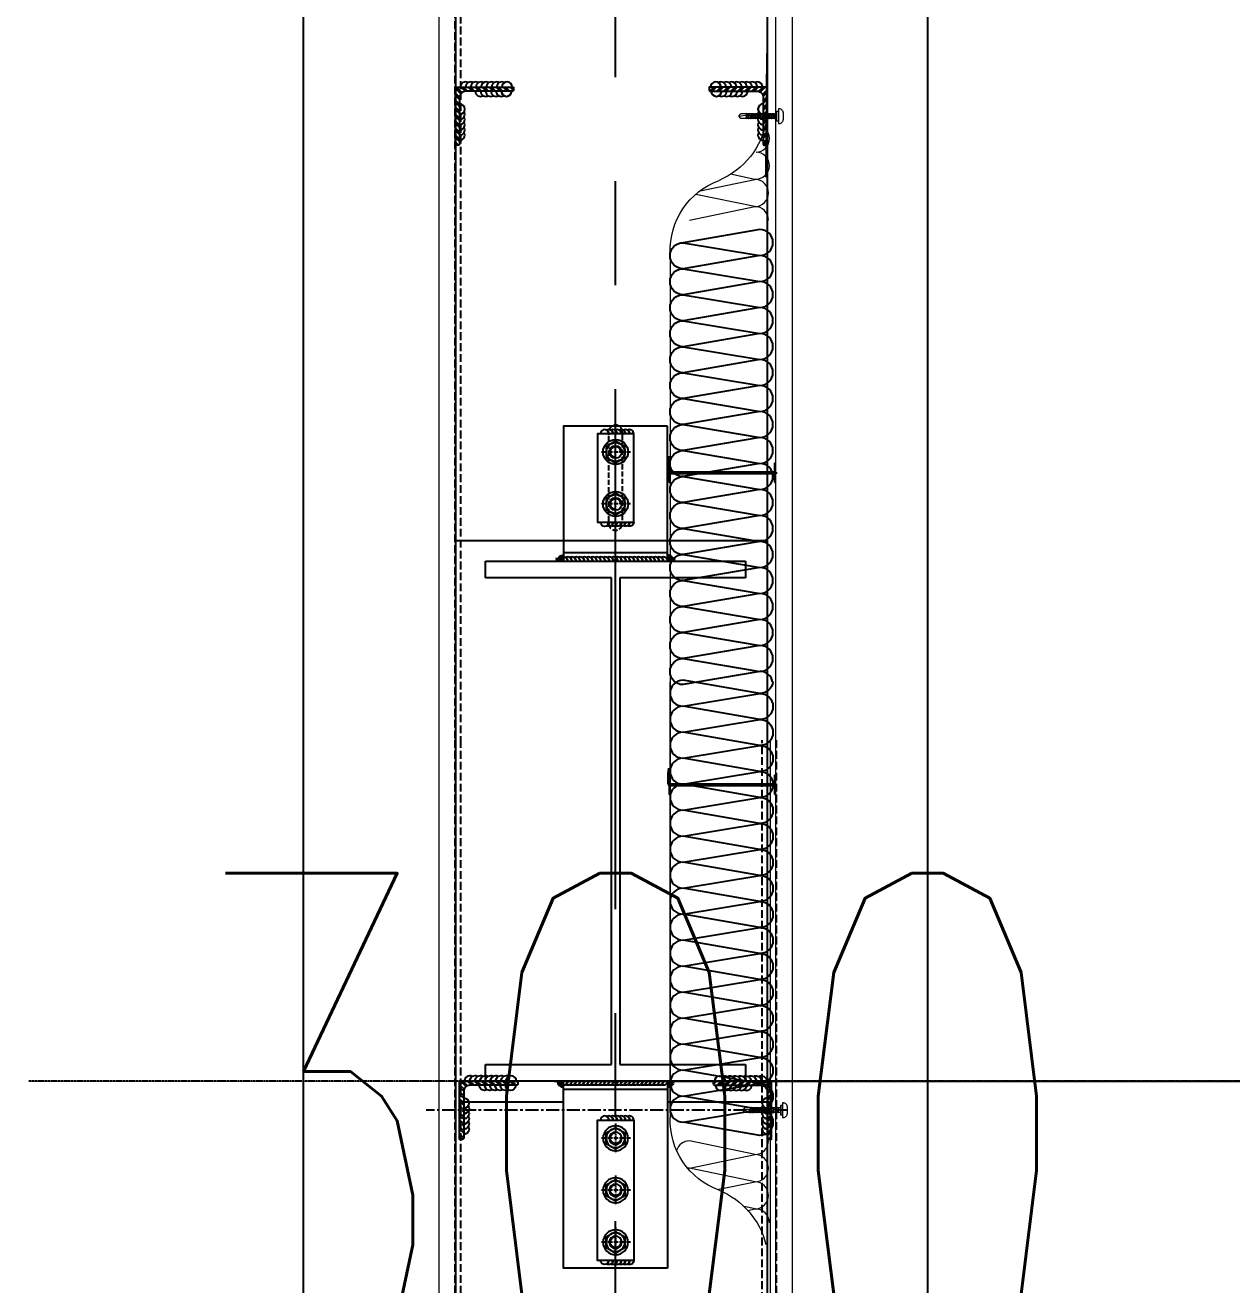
# Model space of a CAD drawing. Extents: x 220580 to 2027826, y -309201 to 71987.
# Drawn here: x 290253 to 291414, y -189243 to -188032 of the extents above; entities that cross this region are included whole.
import ezdxf
from ezdxf.xclip import XClip

# ---------------------------------------------------------------- set-up
doc = ezdxf.new("R2010")
doc.units = 0
for name, pattern in [('CENTER', [2, 1.25, -0.25, 0.25, -0.25]), ('DOTE', [2.42, 2, -0.2, 0.02, -0.2]), ('ZN-CENTER', [2, 1.25, -0.25, 0.25, -0.25]), ('ZN-DASH', [0.35, 0.25, -0.1])]:
    doc.linetypes.add(name, pattern=pattern)
for name, color, linetype in [('!ZN1-填充-8', 8, 'Continuous'), ('!ZN3-玻璃幕墙-4', 4, 'Continuous'), ('!ZN3-铝板幕墙-3', 3, 'Continuous'), ('!ZN4-焊缝-8', 8, 'Continuous'), ('!ZN4-辅助材料-1', 1, 'Continuous'), ('!ZN4-配件-11', 11, 'Continuous'), ('!ZN5-钢材投影-40', 40, 'Continuous'), ('!ZN5-钢材断面-2', 2, 'Continuous'), ('!ZN6-虚线-8', 8, 'ZN-DASH'), ('1 轴线 辅助线', 1, 'CENTER'), ('20剖面图$0$建-柱-钢', 9, 'Continuous'), ('A-AXIS-DOTE', 14, 'DOTE'), ('A-LIN-V', 9, 'Continuous'), ('COLUMN', 4, 'Continuous'), ('DIM', 173, 'Continuous'), ('DIM_ELEV', 3, 'Continuous'), ('Fill', 8, 'Continuous'), ('ZX', 240, 'CENTER'), ('焊缝', 8, 'Continuous')]:
    doc.layers.add(name, color=color, linetype=linetype)
doc.layers.add('0_INSULATION', color=252, linetype='Continuous', lineweight=9, transparency=0.2)
for name, color, linetype, lineweight in [('0_SCREW RIVET', 4, 'Continuous', 15), ('welding', 1, 'Continuous', 18), ('彩钢板', 6, 'Continuous', 15)]:
    doc.layers.add(name, color=color, linetype=linetype, lineweight=lineweight)
doc.styles.add('DHTEXT-1', font='ROMANS.shx', dxfattribs={"width": 0.7, "bigfont": 'CHINESE.shx'})
doc.dimstyles.new('ZN3', dxfattribs={"dimscale": 3, "dimtxt": 2.5, "dimasz": 1.5, "dimexe": 1, "dimexo": 2, "dimgap": 0.9, "dimtad": 1, "dimdec": 0, "dimdsep": 46, "dimtxsty": 'DHTEXT-1', "dimblk": 'ARCHTICK', "dimcen": 2.5, "dimclrd": 173, "dimclre": 173, "dimclrt": 7, "dimazin": 2, "dimtfac": 1, "dimtix": 1, "dimtmove": 2, "dimatfit": 3, "dimfxl": 0, "dimarcsym": 0})

# ---------------------------------------------------------------- blocks, each defined once
blk = doc.blocks.new('G$C845E5159')
at = {"layer": 'COLUMN'}
blk.add_lwpolyline([(300, 700), (300, -11000), (-300, -11000), (-300, 700), (300, 700)], dxfattribs=at)
blk = doc.blocks.new('2342432')
at = {"layer": '0_INSULATION'}
for p, q in [((-1752483.5, 571394), (-1752476.2, 571392.5)), ((-1752476.2, 571392.5), (-1752487.1, 571390.2)), ((-1752512.6, 571373.8), (-1752476.2, 571366.3)), ((-1752476.2, 571366.3), (-1752539.3, 571353.2)), ((-1752539.3, 571353.2), (-1752476.2, 571340.1)), ((-1752476.2, 571340.1), (-1752539.3, 571326.9)), ((-1752557.8, 570885.5), (-1752557.8, 571304.5)), ((-1752557.8, 571298.9), (-1752557.8, 570885.5)), ((-1752557.8, 570473.3), (-1752557.8, 570885.5)), ((-1752539.4, 570441.6), (-1752476.3, 570428.5)), ((-1752476.3, 570428.5), (-1752533.3, 570416.7)), ((-1752529.1, 570413.2), (-1752476.3, 570402.3)), ((-1752476.3, 570402.3), (-1752499.8, 570397.4))]:
    blk.add_line(p, q, dxfattribs=at)
for centre, radius, start, end in [((-1752539.4, 571444.7), 75.8, 292.1666, 346.2521), ((-1752485.9, 571307), 72, 110.2875, 181.9554), ((-1752485.9, 570470.8), 72, 178.0446, 249.7125), ((-1752541, 570332.4), 77, 9.828, 66.9693)]:
    blk.add_arc(centre, radius, start, end, dxfattribs=at)
at = {"layer": '0_INSULATION', "extrusion": (0, 0, -1)}
for centre, major_axis, ratio, start_param, end_param in [((-1752475.5, 571405.9), (-8.4, -10.7), 0.960759, 4.08278, 5.653576), ((-1752476.2, 571379.4), (0, 13.1), 0.988253, 0, 1.570796), ((-1752476.2, 571379.4), (0, 13.1), 0.988253, 1.570796, 3.141593), ((-1752476.2, 571353.2), (0, 13.1), 0.988253, 0, 1.570796), ((-1752539.3, 571340.1), (0, 13.1), 0.988253, 6.139662, 6.283185), ((-1752539.3, 571366.3), (0, 13.1), 0.988253, 3.141593, 3.269368), ((-1752476.2, 571353.2), (0, 13.1), 0.988253, 1.570796, 3.141593), ((-1752539.3, 571340.1), (0, 13.1), 0.988253, 3.141593, 4.407145), ((-1752476.2, 571327), (0, 13.1), 0.988253, 0, 1.570796), ((-1752476.3, 570441.6), (0, 13.1), 0.988253, 1.570796, 3.141593), ((-1752476.3, 570415.4), (0, 13.1), 0.988253, 0, 1.570796), ((-1752476.3, 570415.4), (0, 13.1), 0.988253, 1.570796, 3.141593), ((-1752475.5, 570388.9), (-8.4, 10.6), 0.960747, 0.629655, 2.200451), ((-1752475.3, 570389.2), (0, 13.1), 0.988253, 1.570796, 3.141593), ((-1752475.3, 570363), (0, 13.1), 0.988253, 0, 1.570796), ((-1752475.3, 570363), (0, 13.1), 0.988253, 1.570796, 2.416555)]:
    blk.add_ellipse(centre, major_axis=major_axis, ratio=ratio, start_param=start_param, end_param=end_param, dxfattribs=at)
at = {"layer": 'Fill'}
for points in [[(-1752459.1, 570885.5, 0.385563), (-1752471.5, 570896.7), (-1752545.5, 570884, -1), (-1752545.5, 570909), (-1752471.5, 570896.7, 1), (-1752471.5, 570921.7), (-1752545.5, 570909, -1), (-1752545.5, 570934), (-1752471.5, 570921.7, 1), (-1752471.5, 570946.7), (-1752545.5, 570934, -1), (-1752545.5, 570959), (-1752471.5, 570946.7, 1), (-1752471.5, 570971.7), (-1752545.5, 570959, -1), (-1752545.5, 570984), (-1752471.5, 570971.7, 1), (-1752471.5, 570996.7), (-1752545.5, 570984, -1), (-1752545.5, 571009), (-1752471.5, 570996.7, 1), (-1752471.5, 571021.7), (-1752545.5, 571009, -1), (-1752545.5, 571034), (-1752471.5, 571021.7, 1), (-1752471.5, 571046.7), (-1752545.5, 571034, -1), (-1752545.5, 571059), (-1752471.5, 571046.7, 1), (-1752471.5, 571071.7), (-1752545.5, 571059, -1), (-1752545.5, 571084), (-1752471.5, 571071.7, 1), (-1752471.5, 571096.7), (-1752545.5, 571084, -1), (-1752545.5, 571109), (-1752471.5, 571096.7, 1), (-1752471.5, 571121.7), (-1752545.5, 571109, -1), (-1752545.5, 571134), (-1752471.5, 571121.7, 1), (-1752471.5, 571146.7), (-1752545.5, 571134, -1), (-1752545.5, 571159), (-1752471.5, 571146.7, 1), (-1752471.5, 571171.7), (-1752545.5, 571159, -1), (-1752545.5, 571184), (-1752471.5, 571171.7, 1), (-1752471.5, 571196.7), (-1752545.5, 571184, -1), (-1752545.5, 571209), (-1752471.5, 571196.7, 1), (-1752471.5, 571221.7), (-1752545.5, 571209, -1), (-1752545.5, 571234), (-1752471.5, 571221.7, 1), (-1752471.5, 571246.7), (-1752545.5, 571234, -1), (-1752545.5, 571259), (-1752471.5, 571246.7, 1), (-1752471.5, 571271.7), (-1752545.5, 571259, -1), (-1752545.5, 571284), (-1752471.5, 571271.7, 1), (-1752471.5, 571296.7), (-1752545.5, 571284, -1), (-1752545.5, 571309), (-1752471.5, 571296.7, 1), (-1752471.5, 571321.7), (-1752545.5, 571309)], [(-1752459.3, 570885.5, -0.355547), (-1752471.5, 570875.5), (-1752545.5, 570888.2, 1), (-1752545.5, 570863.2), (-1752471.5, 570875.5, -1), (-1752471.5, 570850.5), (-1752545.5, 570863.2, 1), (-1752545.5, 570838.2), (-1752471.5, 570850.5, -1), (-1752471.5, 570825.5), (-1752545.5, 570838.2, 1), (-1752545.5, 570813.2), (-1752471.5, 570825.5, -1), (-1752471.5, 570800.5), (-1752545.5, 570813.2, 1), (-1752545.5, 570788.2), (-1752471.5, 570800.5, -1), (-1752471.5, 570775.5), (-1752545.5, 570788.2, 1), (-1752545.5, 570763.2), (-1752471.5, 570775.5, -1), (-1752471.5, 570750.5), (-1752545.5, 570763.2, 1), (-1752545.5, 570738.2), (-1752471.5, 570750.5, -1), (-1752471.5, 570725.5), (-1752545.5, 570738.2, 1), (-1752545.5, 570713.2), (-1752471.5, 570725.5, -1), (-1752471.5, 570700.5), (-1752545.5, 570713.2, 1), (-1752545.5, 570688.2), (-1752471.5, 570700.5, -1), (-1752471.5, 570675.5), (-1752545.5, 570688.2, 1), (-1752545.5, 570663.2), (-1752471.5, 570675.5, -1), (-1752471.5, 570650.5), (-1752545.5, 570663.2, 1), (-1752545.5, 570638.2), (-1752471.5, 570650.5, -1), (-1752471.5, 570625.5), (-1752545.5, 570638.2, 1), (-1752545.5, 570613.2), (-1752471.5, 570625.5, -1), (-1752471.5, 570600.5), (-1752545.5, 570613.2, 1), (-1752545.5, 570588.2), (-1752471.5, 570600.5, -1), (-1752471.5, 570575.5), (-1752545.5, 570588.2, 1), (-1752545.5, 570563.2), (-1752471.5, 570575.5, -1), (-1752471.5, 570550.5), (-1752545.5, 570563.2, 1), (-1752545.5, 570538.2), (-1752471.5, 570550.5, -1), (-1752471.5, 570525.5), (-1752545.5, 570538.2, 1), (-1752545.5, 570513.2), (-1752471.5, 570525.5, -1), (-1752471.5, 570500.5), (-1752545.5, 570513.2, 1), (-1752545.5, 570488.2), (-1752471.5, 570500.5, -1), (-1752471.5, 570475.5), (-1752545.5, 570488.2, 1), (-1752545.5, 570463.2), (-1752471.5, 570475.5, -1), (-1752471.5, 570450.5), (-1752545.5, 570463.2)]]:
    blk.add_lwpolyline(points, format="xyb", dxfattribs=at)
blk = doc.blocks.new('ZN-角钢56X56X4')
at = {"layer": '!ZN1-填充-8'}
h = blk.add_hatch(dxfattribs=at)
h.set_pattern_fill('ANSI32', color=256, scale=0.5, style=0)
edge = h.paths.add_edge_path()
edge.add_line((0, 0), (0, 56))
edge.add_line((0, 56), (2.7, 56))
edge.add_arc((2.7, 54.7), 1.33, 360, 450, ccw=False)
edge.add_line((4, 54.7), (4, 10))
edge.add_arc((10, 10), 6, 180, 270)
edge.add_line((10, 4), (54.7, 4))
edge.add_arc((54.7, 2.7), 1.33, 360, 450, ccw=False)
edge.add_line((56, 2.7), (56, 0))
edge.add_line((56, 0), (0, 0))
at = {"layer": '!ZN5-钢材断面-2'}
blk.add_lwpolyline([(0, 0), (0, 56), (2.7, 56, -0.414214), (4, 54.7), (4, 10, 0.414214), (10, 4), (54.7, 4, -0.414214), (56, 2.7), (56, 0), (0, 0)], format="xyb", dxfattribs=at)
blk = doc.blocks.new('_ArchTick')
at = {"color": 0, "linetype": 'ByBlock', "const_width": 0.4}
blk.add_lwpolyline([(-0.5, -0.5), (0.5, 0.5)], dxfattribs=at)
blk = doc.blocks.new('*D1254')
at = {"layer": 'Defpoints', "color": 0, "ltscale": 30, "transparency": 16777216}
for p in [(290971.2, -189527.3), (290671.2, -190547.1), (290971.2, -190547.1)]:
    blk.add_point(p, dxfattribs=at)
at = {"layer": 'DIM', "color": 173, "linetype": 'ByBlock', "lineweight": -2, "ltscale": 30, "transparency": 16777216}
for p, q in [((290671.2, -190147.1), (290671.2, -189327.3)), ((290971.2, -190147.1), (290971.2, -189327.3)), ((290671.2, -189527.3), (290371.2, -189527.3)), ((290671.2, -189527.3), (290971.2, -189527.3)), ((290971.2, -189527.3), (291271.2, -189527.3))]:
    blk.add_line(p, q, dxfattribs=at)
at = {"layer": 'DIM', "color": 173, "lineweight": -2, "ltscale": 30, "transparency": 16777216, "xscale": 300, "yscale": 300, "zscale": 300}
blk.add_blockref('_ArchTick', (290671.2, -189527.3), dxfattribs=at)
at = {"layer": 'DIM', "color": 173, "lineweight": -2, "ltscale": 30, "transparency": 16777216, "xscale": 300, "yscale": 300, "zscale": 300, "rotation": 180}
blk.add_blockref('_ArchTick', (290971.2, -189527.3), dxfattribs=at)
at = {"layer": 'DIM', "color": 7, "ltscale": 30, "transparency": 16777216, "insert": (290821.2, -189097.3), "char_height": 500, "attachment_point": 5, "style": 'DHTEXT-1'}
blk.add_mtext('300', dxfattribs=at)
blk = doc.blocks.new('*U1364')
at = {"linetype": 'ByBlock', "ltscale": 15}
for points in [[(-0.5, 102), (-9, 102), (-9, 101.4), (-0.6, 101.4)], [(0.6, 101.4), (9, 101.4), (9, 102), (1.2, 102)]]:
    blk.add_lwpolyline(points, dxfattribs=at)
blk.add_lwpolyline([(0.6, 0.6), (0.6, 101.4, -0.414214), (1.2, 102), (10.9, 102), (14.3, 102.6), (10.9, 103.2), (1.2, 103.2, 0.414214), (-0.6, 101.4), (-0.6, 0.6)], format="xyb", dxfattribs=at)
at = {"color": 0, "linetype": 'ZN-CENTER', "ltscale": 6}
blk.add_lwpolyline([(16.1, 102.6), (1.2, 102.6, 0.414214), (0, 101.4), (0, -1.8)], format="xyb", dxfattribs=at)
at = {"linetype": 'ByBlock', "ltscale": 15}
blk.add_lwpolyline([(-9, 0.6), (-9, 0), (9, 0), (9, 0.6)], close=True, dxfattribs=at)
blk = doc.blocks.new('*U1365')
at = {"linetype": 'ByBlock', "ltscale": 15}
for points in [[(-0.5, 102), (-9, 102), (-9, 101.4), (-0.6, 101.4)], [(0.6, 101.4), (9, 101.4), (9, 102), (1.2, 102)]]:
    blk.add_lwpolyline(points, dxfattribs=at)
blk.add_lwpolyline([(0.6, 0.6), (0.6, 101.4, -0.414214), (1.2, 102), (10.9, 102), (14.3, 102.6), (10.9, 103.2), (1.2, 103.2, 0.414214), (-0.6, 101.4), (-0.6, 0.6)], format="xyb", dxfattribs=at)
at = {"color": 0, "linetype": 'ZN-CENTER', "ltscale": 6}
blk.add_lwpolyline([(16.1, 102.6), (1.2, 102.6, 0.414214), (0, 101.4), (0, -1.8)], format="xyb", dxfattribs=at)
at = {"linetype": 'ByBlock', "ltscale": 15}
blk.add_lwpolyline([(-9, 0.6), (-9, 0), (9, 0), (9, 0.6)], close=True, dxfattribs=at)
blk = doc.blocks.new('20250922142445')
at = {"layer": '20剖面图$0$建-柱-钢', "color": 6}
for p, q in [((-125, 484), (-125, 500)), ((-125, 500), (125, 500)), ((125, 500), (125, 484)), ((-4, 484), (-125, 484)), ((-4, 16), (-4, 484)), ((125, 484), (4, 484)), ((4, 484), (4, 16)), ((-125, 0), (-125, 16)), ((-125, 16), (-4, 16)), ((4, 16), (125, 16)), ((125, 16), (125, 0)), ((125, 0), (-125, 0))]:
    blk.add_line(p, q, dxfattribs=at)
blk = doc.blocks.new('*U236')
at = {"layer": '!ZN5-钢材断面-2', "extrusion": (0, 0, -1), "zscale": -1, "rotation": 90}
blk.add_blockref('ZN-角钢56X56X4', (0, 0), dxfattribs=at)
blk = doc.blocks.new('$紧固件$00000145')
at = {"layer": '0_SCREW RIVET'}
for p, q in [((-1.7, 9.4), (-1.7, 7.2)), ((-1.7, 6.7), (-1.7, 5)), ((-1.7, 4.5), (-1.7, 2.8)), ((-1.7, 2.3), (-1.7, 0.6)), ((-1.7, 0.1), (-1.7, -1.6)), ((2.8, 9.4), (2.8, 7.6)), ((2.8, 7.1), (2.8, 5.4)), ((2.8, 4.9), (2.8, 3.2)), ((2.8, 2.7), (2.8, 1)), ((2.8, 0.5), (2.8, -1.2)), ((-1.7, -2.1), (-1.7, -3.8)), ((-1.7, -4.3), (-1.7, -6)), ((-1.7, -6.5), (-1.7, -8.2)), ((-1.7, -8.7), (-1.7, -10.5)), ((-1.7, -11), (-1.7, -12.7)), ((2.8, -1.7), (2.8, -3.4)), ((2.8, -3.9), (2.8, -5.6)), ((2.8, -6.1), (2.8, -7.8)), ((2.8, -8.3), (2.8, -10.1)), ((2.8, -10.6), (2.8, -12.3)), ((-1.7, -13.2), (-1.7, -14.9)), ((-1.7, -15.4), (-1.7, -17.1)), ((-1.7, -17.6), (-1.7, -19.3)), ((-1.7, -19.8), (-1.7, -24.8)), ((2.8, -12.8), (2.8, -14.5)), ((2.8, -15), (2.8, -16.7)), ((2.8, -17.2), (2.8, -18.9)), ((2.8, -19.4), (2.8, -24.8)), ((-1.7, -24.8), (0.5, -26.6)), ((0.5, -26.6), (2.8, -24.8))]:
    blk.add_line(p, q, dxfattribs=at)
blk.add_lwpolyline([(-6.5, 12.1, -0.414214), (-2.5, 16.1), (3.5, 16.1, -0.414214), (7.5, 12.1), (7.5, 12.2), (7.5, 11.4), (-6.5, 11.4), (-6.5, 12.2)], format="xyb", close=True, dxfattribs=at)
for points in [[(-4, 11.4), (5, 11.4), (5, 9.4), (-4, 9.4)], [(-1.7, 6.7), (2.8, 7.1), (3.3, 7.4), (2.8, 7.6), (-1.7, 7.2), (-2.2, 6.9)], [(-1.7, 4.5), (2.8, 4.9), (3.3, 5.2), (2.8, 5.4), (-1.7, 5), (-2.2, 4.7)], [(-1.7, 2.3), (2.8, 2.7), (3.3, 3), (2.8, 3.2), (-1.7, 2.8), (-2.2, 2.5)], [(-1.7, 0.1), (2.8, 0.5), (3.3, 0.8), (2.8, 1), (-1.7, 0.6), (-2.2, 0.3)], [(-1.7, -2.1), (2.8, -1.7), (3.3, -1.4), (2.8, -1.2), (-1.7, -1.6), (-2.2, -1.9)], [(-1.7, -4.3), (2.8, -3.9), (3.3, -3.6), (2.8, -3.4), (-1.7, -3.8), (-2.2, -4.1)], [(-1.7, -6.5), (2.8, -6.1), (3.3, -5.8), (2.8, -5.6), (-1.7, -6), (-2.2, -6.3)], [(-1.7, -8.7), (2.8, -8.3), (3.3, -8.1), (2.8, -7.8), (-1.7, -8.2), (-2.2, -8.5)], [(-1.7, -11), (2.8, -10.6), (3.3, -10.3), (2.8, -10.1), (-1.7, -10.5), (-2.2, -10.7)], [(-1.7, -13.2), (2.8, -12.8), (3.3, -12.5), (2.8, -12.3), (-1.7, -12.7), (-2.2, -13)], [(-1.7, -15.4), (2.8, -15), (3.3, -14.7), (2.8, -14.5), (-1.7, -14.9), (-2.2, -15.2)], [(-1.7, -17.6), (2.8, -17.2), (3.3, -16.9), (2.8, -16.7), (-1.7, -17.1), (-2.2, -17.4)]]:
    blk.add_lwpolyline(points, close=True, dxfattribs=at)
for points in [[(1.7, -19), (-1.7, -19.3), (-2.2, -19.6), (-1.7, -19.8), (1.6, -19.5)], [(0.5, -26.6), (1.9, -18), (2.5, -19.4), (2.5, -19.4), (2.8, -19.9)], [(2.3, -18.9), (2.8, -18.9), (3.3, -19.1), (2.8, -19.4), (2.5, -19.4)]]:
    blk.add_lwpolyline(points, dxfattribs=at)
blk = doc.blocks.new('20180403.16475379')
at = {"layer": '!ZN1-填充-8', "ltscale": 2}
blk.add_hatch(color=8, dxfattribs=at).paths.add_polyline_path([(0, -6), (0, 0), (6, 0, -0.414214)])
blk.add_lwpolyline([(0, 0), (0, -6, 0.414214), (6, 0)], format="xyb", dxfattribs=at)
blk = doc.blocks.new('*U1363')
at = {"color": 0, "linetype": 'CENTER', "ltscale": 3}
for p, q in [((0, 14.3), (0, -14.3)), ((-14.3, 0), (14.3, 0))]:
    blk.add_line(p, q, dxfattribs=at)
at = {"linetype": 'ByBlock', "ltscale": 10}
blk.add_lwpolyline([(9, 5.2), (0, 10.4), (-9, 5.2), (-9, -5.2), (0, -10.4), (9, -5.2)], close=True, dxfattribs=at)
for radius in [12, 9, 6]:
    blk.add_circle((0, 0), radius, dxfattribs=at)
blk.add_arc((0, 0), 5.19, 180, 90, dxfattribs=at)
blk = doc.blocks.new('*U1215')
at = {"color": 0, "linetype": 'CENTER', "ltscale": 3}
for p, q in [((0, 14.3), (0, -14.3)), ((-14.3, 0), (14.3, 0))]:
    blk.add_line(p, q, dxfattribs=at)
at = {"linetype": 'ByBlock', "ltscale": 10}
blk.add_lwpolyline([(9, 5.2), (0, 10.4), (-9, 5.2), (-9, -5.2), (0, -10.4), (9, -5.2)], close=True, dxfattribs=at)
for radius in [12, 9, 6]:
    blk.add_circle((0, 0), radius, dxfattribs=at)
blk.add_arc((0, 0), 5.19, 180, 90, dxfattribs=at)

msp = doc.modelspace()

# ---------------------------------------------------------------- linework, layer by layer
at = {"layer": '!ZN4-焊缝-8', "color": 8, "ltscale": 20}
for points in [[(290725.9, -189047.1, 1), (290715.9, -189047.1, -0.267949), (290718.4, -189042.7, 0.57735), (290710.9, -189047.1, -0.267949), (290713.4, -189042.7, 0.57735), (290705.9, -189047.1, -0.267949), (290708.4, -189042.7, 0.57735), (290700.9, -189047.1, -0.267949), (290703.4, -189042.7, 0.57735), (290695.9, -189047.1, -0.267949), (290698.4, -189042.7, 0.57735), (290690.9, -189047.1, -0.267949), (290693.4, -189042.7, 0.57735), (290685.9, -189047.1, -0.267949), (290688.4, -189042.7, 0.57735), (290680.9, -189047.1, -0.267949), (290683.4, -189042.7, 0.57735), (290675.9, -189047.1)], [(290916.6, -189047.1, -1), (290926.6, -189047.1, 0.267949), (290924.1, -189042.7, -0.57735), (290931.6, -189047.1, 0.267949), (290929.1, -189042.7, -0.57735), (290936.6, -189047.1, 0.267949), (290934.1, -189042.7, -0.57735), (290941.6, -189047.1, 0.267949), (290939.1, -189042.7, -0.57735), (290946.6, -189047.1, 0.267949), (290944.1, -189042.7, -0.57735), (290951.6, -189047.1, 0.267949), (290949.1, -189042.7, -0.57735), (290956.6, -189047.1, 0.267949), (290954.1, -189042.7, -0.57735), (290961.6, -189047.1, 0.267949), (290959.1, -189042.7, -0.57735), (290966.6, -189047.1)], [(290725.3, -189051.1, -1), (290715.3, -189051.1, 0.267949), (290717.8, -189055.4, -0.57735), (290710.3, -189051.1, 0.267949), (290712.8, -189055.4, -0.57735), (290705.3, -189051.1, 0.267949), (290707.8, -189055.4, -0.57735), (290700.3, -189051.1, 0.267949), (290702.8, -189055.4, -0.57735), (290695.3, -189051.1, 0.267949), (290697.8, -189055.4, -0.57735), (290690.3, -189051.1)], [(290917.2, -189051.1, 1), (290927.2, -189051.1, -0.267949), (290924.7, -189055.4, 0.57735), (290932.2, -189051.1, -0.267949), (290929.7, -189055.4, 0.57735), (290937.2, -189051.1, -0.267949), (290934.7, -189055.4, 0.57735), (290942.2, -189051.1, -0.267949), (290939.7, -189055.4, 0.57735), (290947.2, -189051.1, -0.267949), (290944.7, -189055.4, 0.57735), (290952.2, -189051.1)], [(290675.2, -189063.3, -1), (290675.2, -189073.3, 0.267949), (290679.6, -189070.8, -0.57735), (290675.2, -189078.3, 0.267949), (290679.6, -189075.8, -0.57735), (290675.2, -189083.3, 0.267949), (290679.6, -189080.8, -0.57735), (290675.2, -189088.3, 0.267949), (290679.6, -189085.8, -0.57735), (290675.2, -189093.3, 0.267949), (290679.6, -189090.8, -0.57735), (290675.2, -189098.3)], [(290967.2, -189063.3, 1), (290967.2, -189073.3, -0.267949), (290962.9, -189070.8, 0.57735), (290967.2, -189078.3, -0.267949), (290962.9, -189075.8, 0.57735), (290967.2, -189083.3, -0.267949), (290962.9, -189080.8, 0.57735), (290967.2, -189088.3, -0.267949), (290962.9, -189085.8, 0.57735), (290967.2, -189093.3, -0.267949), (290962.9, -189090.8, 0.57735), (290967.2, -189098.3)]]:
    msp.add_lwpolyline(points, format="xyb", dxfattribs=at)
for centre, start, end in [((290676.9, -188091.1), 60, 180), ((290681.9, -188091.1), 60, 180), ((290681.9, -188091.1), 120, 180), ((290686.9, -188091.1), 60, 180), ((290686.9, -188091.1), 120, 180), ((290691.9, -188091.1), 60, 180), ((290691.9, -188091.1), 120, 180), ((290696.9, -188091.1), 60, 180), ((290696.9, -188091.1), 120, 180), ((290701.9, -188091.1), 60, 180), ((290701.9, -188091.1), 120, 180), ((290706.9, -188091.1), 60, 180), ((290706.9, -188091.1), 120, 180), ((290711.9, -188091.1), 60, 180), ((290711.9, -188091.1), 120, 180), ((290716.9, -188091.1), 0, 180), ((290716.9, -188091.1), 120, 180), ((290917.6, -188091.1), 0, 180), ((290922.6, -188091.1), 0, 120), ((290917.6, -188091.1), 0, 60), ((290927.6, -188091.1), 0, 120), ((290922.6, -188091.1), 0, 60), ((290932.6, -188091.1), 0, 120), ((290927.6, -188091.1), 0, 60), ((290937.6, -188091.1), 0, 120), ((290932.6, -188091.1), 0, 60), ((290942.6, -188091.1), 0, 120), ((290937.6, -188091.1), 0, 60), ((290947.6, -188091.1), 0, 120), ((290942.6, -188091.1), 0, 60), ((290952.6, -188091.1), 0, 120), ((290947.6, -188091.1), 0, 60), ((290957.6, -188091.1), 0, 120), ((290952.6, -188091.1), 0, 60), ((290691.3, -188095.1), 180, 300), ((290696.3, -188095.1), 180, 300), ((290696.3, -188095.1), 180, 240), ((290701.3, -188095.1), 180, 300), ((290701.3, -188095.1), 180, 240), ((290706.3, -188095.1), 180, 300), ((290706.3, -188095.1), 180, 240), ((290711.3, -188095.1), 180, 300), ((290711.3, -188095.1), 180, 240), ((290716.3, -188095.1), 180, 0), ((290716.3, -188095.1), 180, 240), ((290918.2, -188095.1), 180, 0), ((290918.2, -188095.1), 300, 0), ((290923.2, -188095.1), 240, 0), ((290923.2, -188095.1), 300, 0), ((290928.2, -188095.1), 240, 0), ((290928.2, -188095.1), 300, 0), ((290933.2, -188095.1), 240, 0), ((290933.2, -188095.1), 300, 0), ((290938.2, -188095.1), 240, 0), ((290938.2, -188095.1), 300, 0), ((290943.2, -188095.1), 240, 0), ((290671.2, -188112.3), 270, 90), ((290671.2, -188112.3), 270, 330), ((290671.2, -188117.3), 270, 30), ((290963.2, -188112.3), 90, 270), ((290963.2, -188117.3), 150, 270), ((290963.2, -188112.3), 210, 270), ((290671.2, -188117.3), 270, 330), ((290671.2, -188122.3), 270, 30), ((290671.2, -188122.3), 270, 330), ((290671.2, -188127.3), 270, 30), ((290671.2, -188127.3), 270, 330), ((290671.2, -188132.3), 270, 30), ((290963.2, -188122.3), 150, 270), ((290963.2, -188127.3), 150, 270), ((290963.2, -188132.3), 150, 270), ((290963.2, -188117.3), 210, 270), ((290963.2, -188122.3), 210, 270), ((290963.2, -188127.3), 210, 270), ((290671.2, -188132.3), 270, 330), ((290671.2, -188137.3), 270, 30), ((290963.2, -188137.3), 150, 270), ((290963.2, -188132.3), 210, 270)]:
    msp.add_arc(centre, 5, start, end, dxfattribs=at)
at = {"layer": '!ZN4-辅助材料-1'}
for points in [[(290838.7, -188424.6, 0.57735), (290832.7, -188421.1, -0.267949), (290834.7, -188424.6, 0.57735), (290828.7, -188421.1, -0.267949), (290830.7, -188424.6, 0.57735), (290824.7, -188421.1, -0.267949), (290826.7, -188424.6, 0.57735), (290820.7, -188421.1, -0.267949), (290822.7, -188424.6, 0.57735), (290816.7, -188421.1, -0.267949), (290818.7, -188424.6, 0.57735), (290812.7, -188421.1, -0.267949), (290814.7, -188424.6, 1), (290806.7, -188424.6, 1)], [(290838.7, -188509.6, -0.57735), (290832.7, -188513, 0.267949), (290834.7, -188509.6, -0.57735), (290828.7, -188513, 0.267949), (290830.7, -188509.6, -0.57735), (290824.7, -188513, 0.267949), (290826.7, -188509.6, -0.57735), (290820.7, -188513, 0.267949), (290822.7, -188509.6, -0.57735), (290816.7, -188513, 0.267949), (290818.7, -188509.6, -0.57735), (290812.7, -188513, 0.267949), (290814.7, -188509.6, -1), (290806.7, -188509.6, -1)], [(290838.7, -189084.6, 0.57735), (290832.7, -189081.1, -0.267949), (290834.7, -189084.6, 0.57735), (290828.7, -189081.1, -0.267949), (290830.7, -189084.6, 0.57735), (290824.7, -189081.1, -0.267949), (290826.7, -189084.6, 0.57735), (290820.7, -189081.1, -0.267949), (290822.7, -189084.6, 0.57735), (290816.7, -189081.1, -0.267949), (290818.7, -189084.6, 0.57735), (290812.7, -189081.1, -0.267949), (290814.7, -189084.6, 1), (290806.7, -189084.6, 1)], [(290838.7, -189219.6, -0.57735), (290832.7, -189223, 0.267949), (290834.7, -189219.6, -0.57735), (290828.7, -189223, 0.267949), (290830.7, -189219.6, -0.57735), (290824.7, -189223, 0.267949), (290826.7, -189219.6, -0.57735), (290820.7, -189223, 0.267949), (290822.7, -189219.6, -0.57735), (290816.7, -189223, 0.267949), (290818.7, -189219.6, -0.57735), (290812.7, -189223, 0.267949), (290814.7, -189219.6, -1), (290806.7, -189219.6, -1)]]:
    msp.add_lwpolyline(points, format="xyb", dxfattribs=at)
at = {"layer": '!ZN5-钢材投影-40'}
for p, q in [((290667.2, -185590.1), (290667.2, -188719.1)), ((290967.2, -188719.1), (290967.2, -185616.6)), ((290667.2, -188527.1), (290967.2, -188527.1)), ((290667.2, -188719.1), (290667.2, -189919.1)), ((290967.2, -189919.1), (290967.2, -188719.1))]:
    msp.add_line(p, q, dxfattribs=at)
at = {"layer": '!ZN5-钢材投影-40', "ltscale": 50}
for p, q in [((290871.2, -188539.1), (290771.2, -188539.1)), ((290871.2, -189055.1), (290771.2, -189055.1)), ((290671.2, -189067.1), (290771.2, -189067.1)), ((290871.2, -189067.1), (290971.2, -189067.1))]:
    msp.add_line(p, q, dxfattribs=at)
at = {"layer": '!ZN5-钢材投影-40'}
for points in [[(290871.2, -188417.1), (290771.2, -188417.1), (290771.2, -188547.1), (290871.2, -188547.1)], [(290838.7, -188424.6), (290803.7, -188424.6), (290803.7, -188509.6), (290838.7, -188509.6), (290838.7, -188424.6)], [(290871.2, -189227.1), (290771.2, -189227.1), (290771.2, -189047.1), (290871.2, -189047.1)], [(290838.7, -189219.6), (290803.7, -189219.6), (290803.7, -189084.6), (290838.7, -189084.6), (290838.7, -189219.6)]]:
    msp.add_lwpolyline(points, close=True, dxfattribs=at)
at = {"layer": '!ZN6-虚线-8', "ltscale": 30}
for p, q in [((290672.2, -185576), (290672.2, -188719.1)), ((290666.6, -185591.7), (290666.6, -188719.1)), ((290666.6, -188719.1), (290666.6, -189919.1)), ((290672.2, -188719.1), (290672.2, -189919.1)), ((290962.2, -189919.1), (290962.2, -188719.1)), ((290975.8, -188719.1), (290975.8, -189919.1))]:
    msp.add_line(p, q, dxfattribs=at)
at = {"layer": '!ZN6-虚线-8', "linetype": 'ZN-DASH', "ltscale": 20}
for p, q in [((290814.7, -188425.8), (290814.7, -188422.8)), ((290814.7, -188508.8), (290814.7, -188425.8)), ((290827.7, -188422.8), (290827.7, -188425.8)), ((290827.7, -188425.8), (290827.7, -188508.8)), ((290814.7, -188510.8), (290814.7, -188508.8)), ((290827.7, -188508.8), (290827.7, -188510.8))]:
    msp.add_line(p, q, dxfattribs=at)
for centre, start, end in [((290821.2, -188422.8), 0, 180), ((290821.2, -188510.8), 180, 0)]:
    msp.add_arc(centre, 6.5, start, end, dxfattribs=at)
at = {"layer": '0_INSULATION'}
for p, q in [((290965.8, -188177.9), (290966.6, -188059)), ((290969.8, -188719.1), (290969.8, -189919.1))]:
    msp.add_line(p, q, dxfattribs=at)
at = {"layer": '0_SCREW RIVET'}
for p, q in [((290939.8, -188119.1), (290941.6, -188116.8)), ((290947.1, -188116.8), (290941.6, -188116.8)), ((290949.3, -188116.8), (290947.6, -188116.8)), ((290951.5, -188116.8), (290949.8, -188116.8)), ((290953.7, -188116.8), (290952, -188116.8)), ((290955.9, -188116.8), (290954.2, -188116.8)), ((290958.1, -188116.8), (290956.4, -188116.8)), ((290960.3, -188116.8), (290958.6, -188116.8)), ((290962.5, -188116.8), (290960.8, -188116.8)), ((290964.7, -188116.8), (290963, -188116.8)), ((290966.9, -188116.8), (290965.2, -188116.8)), ((290969.1, -188116.8), (290967.4, -188116.8)), ((290971.3, -188116.8), (290969.6, -188116.8)), ((290973.6, -188116.8), (290971.8, -188116.8)), ((290975.8, -188116.8), (290974.1, -188116.8)), ((290941.6, -188121.3), (290939.8, -188119.1)), ((290946.7, -188121.3), (290941.6, -188121.3)), ((290948.9, -188121.3), (290947.2, -188121.3)), ((290951.1, -188121.3), (290949.4, -188121.3)), ((290953.3, -188121.3), (290951.6, -188121.3)), ((290955.5, -188121.3), (290953.8, -188121.3)), ((290957.7, -188121.3), (290956, -188121.3)), ((290959.9, -188121.3), (290958.2, -188121.3)), ((290962.1, -188121.3), (290960.4, -188121.3)), ((290964.3, -188121.3), (290962.6, -188121.3)), ((290966.5, -188121.3), (290964.8, -188121.3)), ((290968.7, -188121.3), (290967, -188121.3)), ((290970.9, -188121.3), (290969.2, -188121.3)), ((290973.2, -188121.3), (290971.5, -188121.3)), ((290975.8, -188121.3), (290973.7, -188121.3))]:
    msp.add_line(p, q, dxfattribs=at)
for points in [[(290939.8, -188119.1), (290948.5, -188117.7), (290947, -188117.1), (290947, -188117.1), (290946.5, -188116.8)], [(290947.5, -188117.9), (290947.2, -188121.3), (290946.9, -188121.8), (290946.7, -188121.3), (290947, -188118)], [(290947.5, -188117.3), (290947.6, -188116.8), (290947.3, -188116.3), (290947.1, -188116.8), (290947, -188117.1)]]:
    msp.add_lwpolyline(points, dxfattribs=at)
for points in [[(290948.9, -188121.3), (290949.3, -188116.8), (290949.6, -188116.3), (290949.8, -188116.8), (290949.4, -188121.3), (290949.1, -188121.8)], [(290951.1, -188121.3), (290951.5, -188116.8), (290951.8, -188116.3), (290952, -188116.8), (290951.6, -188121.3), (290951.3, -188121.8)], [(290953.3, -188121.3), (290953.7, -188116.8), (290954, -188116.3), (290954.2, -188116.8), (290953.8, -188121.3), (290953.5, -188121.8)], [(290955.5, -188121.3), (290955.9, -188116.8), (290956.2, -188116.3), (290956.4, -188116.8), (290956, -188121.3), (290955.7, -188121.8)], [(290957.7, -188121.3), (290958.1, -188116.8), (290958.4, -188116.3), (290958.6, -188116.8), (290958.2, -188121.3), (290957.9, -188121.8)], [(290959.9, -188121.3), (290960.3, -188116.8), (290960.6, -188116.3), (290960.8, -188116.8), (290960.4, -188121.3), (290960.1, -188121.8)], [(290962.1, -188121.3), (290962.5, -188116.8), (290962.8, -188116.3), (290963, -188116.8), (290962.6, -188121.3), (290962.3, -188121.8)], [(290964.3, -188121.3), (290964.7, -188116.8), (290965, -188116.3), (290965.2, -188116.8), (290964.8, -188121.3), (290964.5, -188121.8)], [(290966.5, -188121.3), (290966.9, -188116.8), (290967.2, -188116.3), (290967.4, -188116.8), (290967, -188121.3), (290966.7, -188121.8)], [(290968.7, -188121.3), (290969.1, -188116.8), (290969.4, -188116.3), (290969.6, -188116.8), (290969.2, -188121.3), (290968.9, -188121.8)], [(290970.9, -188121.3), (290971.3, -188116.8), (290971.6, -188116.3), (290971.8, -188116.8), (290971.5, -188121.3), (290971.2, -188121.8)], [(290973.2, -188121.3), (290973.6, -188116.8), (290973.8, -188116.3), (290974.1, -188116.8), (290973.7, -188121.3), (290973.4, -188121.8)], [(290977.8, -188123.6), (290977.8, -188114.6), (290975.8, -188114.6), (290975.8, -188123.6)]]:
    msp.add_lwpolyline(points, close=True, dxfattribs=at)
msp.add_lwpolyline([(290978.6, -188126.1, 0.414214), (290982.6, -188122.1), (290982.6, -188116.1, 0.414214), (290978.6, -188112.1), (290978.6, -188112.1), (290977.8, -188112.1), (290977.8, -188126.1), (290978.6, -188126.1)], format="xyb", close=True, dxfattribs=at)
at = {"layer": '1 轴线 辅助线', "ltscale": 400}
msp.add_line((290821.2, -198481.7), (290821.2, -178408.5), dxfattribs=at)
at = {"layer": 'A-AXIS-DOTE'}
msp.add_line((291574.6, -189047.1), (290257, -189047.1), dxfattribs=at)
at = {"layer": 'DIM_ELEV'}
msp.add_line((290761.8, -189047.1), (292062.9, -189047.1), dxfattribs=at)
at = {"layer": 'welding', "color": 8}
for points in [[(290765.2, -188547.1, 0.414214), (290763.7, -188545.6)], [(290764.7, -188547.1, 0.414214), (290763.7, -188546.1)], [(290764.2, -188547.1, 0.414214), (290763.7, -188546.6)], [(290877.2, -188547.1, -0.414214), (290878.7, -188545.6)], [(290877.7, -188547.1, -0.414214), (290878.7, -188546.1)], [(290878.2, -188547.1, -0.414214), (290878.7, -188546.6)]]:
    msp.add_lwpolyline(points, format="xyb", dxfattribs=at)
for centre, radius, start, end in [((290763.3, -188547), 2.97, 358.6923, 80.9188), ((290763.7, -188547.1), 2, 0, 90), ((290879.2, -188547), 2.97, 99.0812, 181.3077), ((290878.7, -188547.1), 2, 90, 180)]:
    msp.add_arc(centre, radius, start, end, dxfattribs=at)
at = {"layer": 'ZX', "ltscale": 10}
msp.add_line((290987, -189075.1), (290639.1, -189075.1), dxfattribs=at)
at = {"layer": '彩钢板'}
for p, q in [((290667.2, -185590.1), (290667.2, -188719.1)), ((290651.2, -185616.6), (290651.2, -188719.1)), ((290975.2, -185616.6), (290975.2, -188719.1)), ((290991.2, -185616.6), (290991.2, -188719.1)), ((290651.2, -188719.1), (290651.2, -189919.1)), ((290667.2, -188719.1), (290667.2, -189919.1)), ((290975.2, -188719.1), (290975.2, -189919.1)), ((290991.2, -188719.1), (290991.2, -189919.1))]:
    msp.add_line(p, q, dxfattribs=at)
at = {"layer": '焊缝', "ltscale": 500}
for points in [[(290807.2, -188547.1, 0.57735), (290801.2, -188543.6, -0.267949), (290803.2, -188547.1, 0.57735), (290797.2, -188543.6, -0.267949), (290799.2, -188547.1, 0.57735), (290793.2, -188543.6, -0.267949), (290795.2, -188547.1, 0.57735), (290789.2, -188543.6, -0.267949), (290791.2, -188547.1, 0.57735), (290785.2, -188543.6, -0.267949), (290787.2, -188547.1, 0.57735), (290781.2, -188543.6, -0.267949), (290783.2, -188547.1, 0.57735), (290777.2, -188543.6, -0.267949), (290779.2, -188547.1, 0.57735), (290773.2, -188543.6, -0.267949), (290775.2, -188547.1, 0.57735), (290769.2, -188543.6, -0.267949), (290771.2, -188547.1)], [(290871.2, -188547.1, 0.57735), (290865.2, -188543.6, -0.267949), (290867.2, -188547.1, 0.57735), (290861.2, -188543.6, -0.267949), (290863.2, -188547.1, 0.57735), (290857.2, -188543.6, -0.267949), (290859.2, -188547.1, 0.57735), (290853.2, -188543.6, -0.267949), (290855.2, -188547.1, 0.57735), (290849.2, -188543.6, -0.267949), (290851.2, -188547.1, 0.57735), (290845.2, -188543.6, -0.267949), (290847.2, -188547.1, 0.57735), (290841.2, -188543.6, -0.267949), (290843.2, -188547.1, 0.57735), (290837.2, -188543.6, -0.267949), (290839.2, -188547.1, 0.57735), (290833.2, -188543.6, -0.267949), (290835.2, -188547.1, 0.57735), (290829.2, -188543.6, -0.267949), (290831.2, -188547.1, 0.57735), (290825.2, -188543.6, -0.267949), (290827.2, -188547.1, 0.57735), (290821.2, -188543.6, -0.267949), (290823.2, -188547.1, 0.57735), (290817.2, -188543.6, -0.267949), (290819.2, -188547.1, 0.57735), (290813.2, -188543.6, -0.267949), (290815.2, -188547.1, 0.57735), (290809.2, -188543.6, -0.267949), (290811.2, -188547.1, 0.57735), (290805.2, -188543.6, 0.57735)], [(290807.2, -189047.1, -0.57735), (290801.2, -189050.5, 0.267949), (290803.2, -189047.1, -0.57735), (290797.2, -189050.5, 0.267949), (290799.2, -189047.1, -0.57735), (290793.2, -189050.5, 0.267949), (290795.2, -189047.1, -0.57735), (290789.2, -189050.5, 0.267949), (290791.2, -189047.1, -0.57735), (290785.2, -189050.5, 0.267949), (290787.2, -189047.1, -0.57735), (290781.2, -189050.5, 0.267949), (290783.2, -189047.1, -0.57735), (290777.2, -189050.5, 0.267949), (290779.2, -189047.1, -0.57735), (290773.2, -189050.5, 0.267949), (290775.2, -189047.1, -0.57735), (290769.2, -189050.5, 0.267949), (290771.2, -189047.1)], [(290871.2, -189047.1, -0.57735), (290865.2, -189050.5, 0.267949), (290867.2, -189047.1, -0.57735), (290861.2, -189050.5, 0.267949), (290863.2, -189047.1, -0.57735), (290857.2, -189050.5, 0.267949), (290859.2, -189047.1, -0.57735), (290853.2, -189050.5, 0.267949), (290855.2, -189047.1, -0.57735), (290849.2, -189050.5, 0.267949), (290851.2, -189047.1, -0.57735), (290845.2, -189050.5, 0.267949), (290847.2, -189047.1, -0.57735), (290841.2, -189050.5, 0.267949), (290843.2, -189047.1, -0.57735), (290837.2, -189050.5, 0.267949), (290839.2, -189047.1, -0.57735), (290833.2, -189050.5, 0.267949), (290835.2, -189047.1, -0.57735), (290829.2, -189050.5, 0.267949), (290831.2, -189047.1, -0.57735), (290825.2, -189050.5, 0.267949), (290827.2, -189047.1, -0.57735), (290821.2, -189050.5, 0.267949), (290823.2, -189047.1, -0.57735), (290817.2, -189050.5, 0.267949), (290819.2, -189047.1, -0.57735), (290813.2, -189050.5, 0.267949), (290815.2, -189047.1, -0.57735), (290809.2, -189050.5, 0.267949), (290811.2, -189047.1, -0.57735), (290805.2, -189050.5, -0.57735)]]:
    msp.add_lwpolyline(points, format="xyb", dxfattribs=at)

# ---------------------------------------------------------------- block references
at = {"layer": '!ZN3-玻璃幕墙-4', "ltscale": 50, "xscale": -1}
for p, rotation in [((290771.2, -188547.1), 270), ((290871.2, -189047.1), 90)]:
    msp.add_blockref('20180403.16475379', p, dxfattribs=dict(at, rotation=rotation))
at = {"layer": '!ZN3-玻璃幕墙-4', "ltscale": 50}
for p, rotation in [((290871.2, -188547.1), 90), ((290771.2, -189047.1), 270)]:
    msp.add_blockref('20180403.16475379', p, dxfattribs=dict(at, rotation=rotation))
at = {"layer": '!ZN3-铝板幕墙-3', "ltscale": 2000}
msp.add_blockref('20250922142445', (290821.2, -189047.1), dxfattribs=at)
at = {"layer": '!ZN4-配件-11', "color": 1, "ltscale": 50, "rotation": 180}
for p in [(290821.2, -188442.1), (290821.2, -188492.1)]:
    msp.add_blockref('*U1215', p, dxfattribs=at)
at = {"layer": '!ZN4-配件-11', "color": 1, "rotation": 90}
for name, p in [('*U1365', (290974.8, -188462.2)), ('*U1364', (290974.8, -188762.2))]:
    msp.add_blockref(name, p, dxfattribs=at)
at = {"layer": '!ZN4-配件-11', "color": 1, "ltscale": 50, "xscale": -1}
for p in [(290821.2, -189102.1), (290821.2, -189152.1), (290821.2, -189202.1)]:
    msp.add_blockref('*U1363', p, dxfattribs=at)
at = {"layer": '!ZN5-钢材断面-2', "extrusion": (0, 0, -1), "xscale": -1, "zscale": -1, "rotation": 90}
msp.add_blockref('ZN-角钢56X56X4', (-290667.2, -188091.1), dxfattribs=at)
at = {"layer": '!ZN5-钢材断面-2', "extrusion": (0, 0, -1), "zscale": -1, "rotation": 270}
msp.add_blockref('ZN-角钢56X56X4', (-290967.2, -188091.1), dxfattribs=at)
at = {"layer": '!ZN5-钢材断面-2', "xscale": -1, "rotation": 180}
msp.add_blockref('*U236', (290671.2, -189047.1), dxfattribs=at)
at = {"layer": '!ZN5-钢材断面-2', "rotation": 180}
msp.add_blockref('*U236', (290971.2, -189047.1), dxfattribs=at)
at = {"xscale": -1, "rotation": 270}
msp.add_blockref('$紧固件$00000145', (290970.4, -189075.6), dxfattribs=at)
at = {"layer": 'A-LIN-V'}
ref = msp.add_blockref('G$C845E5159', (290821.2, -184297.1), dxfattribs=at)
XClip(ref).set_block_clipping_path([(-1212.3866562452, -12616.0079631957), (3210.2872155558, -1319.5526150048)])
at = {"layer": 'A-LIN-V', "xscale": -1, "rotation": 180}
msp.add_blockref('2342432', (2043431.6, 382222.4), dxfattribs=at)

# ---------------------------------------------------------------- dimensions: what is measured, and where the dimension line sits
at = {"layer": 'DIM', "ltscale": 30}
dim = msp.add_aligned_dim(p1=(290671.2, -190547.1), p2=(290971.2, -190547.1), distance=1019.8, dimstyle='ZN3', override={"dimscale": 200}, dxfattribs=at)
dim.commit()
dim.dimension.update_dxf_attribs({"geometry": '*D1254', "text_midpoint": (290821.2, -189097.3)})

doc.saveas('drawing.dxf')
